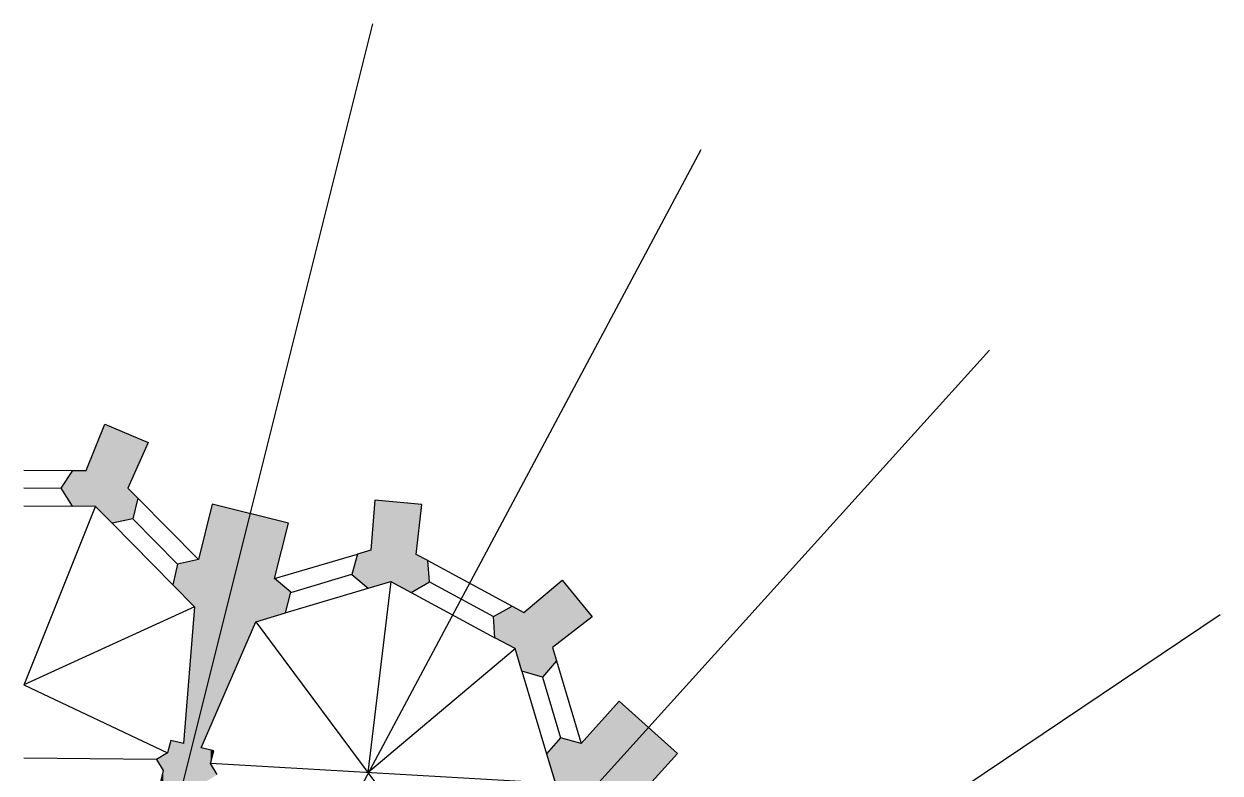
# Model space of a CAD drawing. Extents: x 309 to 370, y -277 to -28.
# Drawn here: x 339.47 to 366.63, y -241.52 to -224.51 of the extents above; entities that cross this region are included whole.
import ezdxf

# ---------------------------------------------------------------- set-up
doc = ezdxf.new("R2010")
doc.units = 0
for name, color, linetype in [('BASE_PLAN', 7, 'CONTINUOUS'), ('LINE_OF_SYMMETRY', 7, 'CONTINUOUS'), ('POCHE', 7, 'CONTINUOUS'), ('VAULT_LINES', 7, 'CONTINUOUS')]:
    doc.layers.add(name, color=color, linetype=linetype)

# ---------------------------------------------------------------- blocks, each defined once
blk = doc.blocks.new('*U60')
at = {"layer": 'POCHE', "linetype": 'CONTINUOUS', "extrusion": (0, 0, -1)}
for points in [[(-341.31, -235.683), (-341.31, -233.594), (-341.094, -235.465)], [(-341.094, -235.465), (-341.31, -233.594), (-341.094, -234.123)], [(-341.31, -235.683), (-341.472, -233.663), (-341.31, -233.594)], [(-341.472, -235.847), (-341.472, -233.663), (-341.31, -235.683)], [(-341.472, -235.847), (-341.831, -233.815), (-341.472, -233.663)], [(-341.831, -235.771), (-341.831, -233.815), (-341.472, -235.847)], [(-341.831, -235.051), (-342.294, -234.01), (-341.831, -233.815)], [(-341.094, -235.465), (-341.094, -234.123), (-340.88, -235.463)], [(-340.88, -235.463), (-341.094, -234.123), (-340.88, -234.65)], [(-340.574, -235.461), (-340.574, -234.658), (-340.317, -235.052)], [(-340.58, -235.461), (-340.58, -234.648), (-340.574, -235.461)], [(-340.574, -235.461), (-340.58, -234.648), (-340.574, -234.658)], [(-340.58, -235.461), (-340.88, -234.65), (-340.58, -234.648)], [(-340.88, -235.463), (-340.88, -234.65), (-340.58, -235.461)], [(-341.831, -235.771), (-341.945, -235.167), (-341.831, -235.051)], [(-341.945, -235.747), (-341.945, -235.167), (-341.831, -235.771)], [(-341.945, -235.747), (-342.054, -235.277), (-341.945, -235.167)]]:
    blk.add_solid(points, dxfattribs=at)
blk = doc.blocks.new('*U61')
at = {"layer": 'POCHE', "linetype": 'CONTINUOUS', "extrusion": (0, 0, -1)}
for points in [[(-347.437, -237.276), (-347.437, -235.319), (-347.346, -237.303)], [(-347.346, -237.303), (-347.437, -235.319), (-347.346, -236.455)], [(-347.437, -237.276), (-347.801, -235.354), (-347.437, -235.319)], [(-347.801, -237.168), (-347.801, -235.354), (-347.437, -237.276)], [(-347.801, -237.168), (-348.259, -235.398), (-347.801, -235.354)], [(-348.259, -237.415), (-348.259, -235.398), (-347.801, -237.168)], [(-348.259, -237.415), (-348.374, -235.409), (-348.259, -235.398)], [(-348.374, -237.349), (-348.374, -235.409), (-348.259, -237.415)], [(-348.374, -236.553), (-348.501, -235.421), (-348.374, -235.409)], [(-347.285, -237.321), (-347.285, -236.473), (-347.04, -237.116)], [(-347.04, -237.116), (-347.285, -236.473), (-347.04, -236.545)], [(-347.346, -237.303), (-347.346, -236.455), (-347.285, -237.321)], [(-347.285, -237.321), (-347.346, -236.455), (-347.285, -236.473)], [(-347.04, -237.116), (-347.04, -236.545), (-346.915, -237.011)], [(-348.374, -237.349), (-348.636, -236.694), (-348.374, -236.553)], [(-348.636, -237.199), (-348.636, -236.694), (-348.374, -237.349)], [(-348.636, -237.199), (-348.678, -237.175), (-348.636, -236.694)]]:
    blk.add_solid(points, dxfattribs=at)
blk = doc.blocks.new('*U62')
at = {"layer": 'POCHE', "linetype": 'CONTINUOUS', "extrusion": (0, 0, -1)}
for points in [[(-351.467, -239.078), (-351.467, -237.329), (-351.24, -239.338)], [(-351.24, -239.338), (-351.467, -237.329), (-351.24, -237.519)], [(-351.693, -238.494), (-351.693, -237.141), (-351.467, -238.671)], [(-351.467, -238.671), (-351.693, -237.141), (-351.467, -237.329)], [(-351.693, -238.494), (-352.367, -237.968), (-351.693, -237.141)], [(-351.24, -239.338), (-351.24, -237.519), (-350.817, -239.218)], [(-350.817, -239.218), (-351.24, -237.519), (-350.817, -237.872)], [(-350.553, -238.655), (-350.553, -237.73), (-350.164, -238.445)], [(-350.164, -238.445), (-350.553, -237.73), (-350.164, -237.945)], [(-350.553, -238.655), (-350.622, -237.767), (-350.553, -237.73)], [(-350.622, -238.692), (-350.622, -237.767), (-350.553, -238.655)], [(-350.622, -238.692), (-350.775, -237.85), (-350.622, -237.767)], [(-350.775, -239.206), (-350.775, -237.85), (-350.622, -238.692)], [(-350.775, -239.206), (-350.817, -237.872), (-350.775, -237.85)], [(-350.817, -239.218), (-350.817, -237.872), (-350.775, -239.206)], [(-350.164, -238.445), (-350.164, -237.945), (-350.13, -237.964)], [(-351.467, -239.078), (-351.558, -238.974), (-351.467, -238.671)]]:
    blk.add_solid(points, dxfattribs=at)
blk = doc.blocks.new('*U63')
at = {"layer": 'POCHE', "linetype": 'CONTINUOUS', "extrusion": (0, 0, -1)}
for points in [[(-352.987, -242.781), (-352.987, -239.887), (-352.597, -242.709)], [(-352.597, -242.709), (-352.987, -239.887), (-352.597, -240.318)], [(-352.987, -242.781), (-353.292, -240.161), (-352.987, -239.887)], [(-352.597, -242.709), (-352.597, -240.318), (-352.117, -243.092)], [(-352.117, -243.092), (-352.597, -240.318), (-352.117, -240.85)], [(-353.292, -242.837), (-353.292, -240.161), (-352.987, -242.781)], [(-353.292, -242.837), (-353.441, -240.295), (-353.292, -240.161)], [(-353.441, -242.678), (-353.441, -240.295), (-353.292, -242.837)], [(-353.441, -242.038), (-353.649, -240.481), (-353.441, -240.295)], [(-353.649, -241.808), (-353.649, -240.481), (-353.441, -242.038)], [(-353.649, -241.808), (-354.311, -241.075), (-353.649, -240.481)], [(-351.535, -241.756), (-351.535, -240.851), (-351.334, -241.081)], [(-351.651, -243.463), (-351.651, -240.718), (-351.535, -243.556)], [(-351.535, -243.556), (-351.651, -240.718), (-351.535, -240.851)], [(-351.651, -243.463), (-352.117, -240.85), (-351.651, -240.718)], [(-352.117, -243.092), (-352.117, -240.85), (-351.651, -243.463)], [(-351.535, -243.556), (-351.535, -241.756), (-350.157, -244.655)], [(-350.157, -244.655), (-351.535, -241.756), (-350.157, -243.896)], [(-353.441, -242.678), (-353.622, -242.485), (-353.441, -242.038)], [(-350.157, -245.364), (-350.157, -243.896), (-349.9, -245.378)], [(-349.9, -245.378), (-350.157, -243.896), (-349.9, -244.295)], [(-349.432, -245.402), (-349.432, -244.399), (-349.19, -245.415)], [(-349.19, -245.415), (-349.432, -244.399), (-349.19, -244.411)], [(-349.484, -245.399), (-349.484, -244.341), (-349.432, -245.402)], [(-349.432, -245.402), (-349.484, -244.341), (-349.432, -244.399)], [(-349.629, -245.529), (-349.629, -244.181), (-349.484, -245.399)], [(-349.484, -245.399), (-349.629, -244.181), (-349.484, -244.341)], [(-349.629, -245.529), (-349.703, -244.247), (-349.629, -244.181)], [(-349.703, -245.596), (-349.703, -244.247), (-349.629, -245.529)], [(-349.703, -245.596), (-349.848, -244.377), (-349.703, -244.247)], [(-349.848, -245.436), (-349.848, -244.377), (-349.703, -245.596)], [(-349.9, -245.378), (-349.9, -244.295), (-349.848, -245.436)], [(-349.848, -245.436), (-349.9, -244.295), (-349.848, -244.377)], [(-349.153, -244.707), (-349.153, -244.413), (-349.138, -244.414)], [(-349.175, -245.122), (-349.175, -244.412), (-349.153, -245.102)], [(-349.153, -245.102), (-349.175, -244.412), (-349.153, -244.413)], [(-349.19, -245.415), (-349.19, -244.411), (-349.175, -245.122)], [(-349.175, -245.122), (-349.19, -244.411), (-349.175, -244.412)], [(-350.157, -245.364), (-350.179, -244.674), (-350.157, -244.655)], [(-349.153, -245.102), (-349.153, -244.707), (-348.956, -244.925)], [(-350.179, -245.363), (-350.179, -244.674), (-350.157, -245.364)], [(-350.179, -245.069), (-350.376, -244.851), (-350.179, -244.674)], [(-350.179, -245.363), (-350.194, -245.362), (-350.179, -245.069)]]:
    blk.add_solid(points, dxfattribs=at)
blk = doc.blocks.new('*U65')
at = {"layer": 'POCHE', "linetype": 'CONTINUOUS', "extrusion": (0, 0, -1)}
for points in [[(-343.746, -240.366), (-343.746, -235.415), (-343.494, -240.947)], [(-343.494, -240.947), (-343.746, -235.415), (-343.494, -236.42)], [(-343.746, -240.366), (-344.61, -235.629), (-343.746, -235.415)], [(-344.61, -238.368), (-344.61, -235.629), (-343.746, -240.366)], [(-344.61, -238.368), (-344.731, -235.659), (-344.61, -235.629)], [(-344.731, -238.088), (-344.731, -235.659), (-344.61, -238.368)], [(-344.731, -238.088), (-345.16, -235.766), (-344.731, -235.659)], [(-345.16, -237.954), (-345.16, -235.766), (-344.731, -238.088)], [(-345.16, -237.101), (-345.475, -235.844), (-345.16, -235.766)], [(-343.494, -241.98), (-343.494, -236.42), (-343.431, -241.964)], [(-343.431, -241.964), (-343.494, -236.42), (-343.431, -236.672)], [(-342.958, -237.352), (-342.958, -236.772), (-342.849, -237.242)], [(-343.345, -237.744), (-343.345, -236.69), (-342.958, -237.352)], [(-342.958, -237.352), (-343.345, -236.69), (-342.958, -236.772)], [(-343.431, -241.964), (-343.431, -236.672), (-343.345, -241.943)], [(-343.345, -241.943), (-343.431, -236.672), (-343.345, -236.69)], [(-345.16, -237.954), (-345.405, -237.306), (-345.16, -237.101)], [(-345.405, -237.877), (-345.405, -237.306), (-345.16, -237.954)], [(-345.405, -237.877), (-345.531, -237.411), (-345.405, -237.306)], [(-343.345, -241.943), (-343.345, -237.744), (-343.251, -241.919)], [(-343.251, -241.919), (-343.345, -237.744), (-343.251, -238.889)], [(-343.251, -241.919), (-343.251, -238.889), (-343.09, -242.016)], [(-343.09, -242.016), (-343.251, -238.889), (-343.09, -240.847)], [(-342.804, -241.808), (-342.804, -240.776), (-342.733, -241.791)], [(-342.733, -241.791), (-342.804, -240.776), (-342.733, -241.061)], [(-342.804, -241.808), (-342.847, -240.786), (-342.804, -240.776)], [(-342.847, -241.819), (-342.847, -240.786), (-342.804, -241.808)], [(-342.847, -241.819), (-342.998, -240.824), (-342.847, -240.786)], [(-342.998, -242.071), (-342.998, -240.824), (-342.847, -241.819)], [(-342.998, -242.071), (-343.09, -240.847), (-342.998, -240.824)], [(-343.09, -242.016), (-343.09, -240.847), (-342.998, -242.071)], [(-342.632, -241.463), (-342.632, -241.121), (-342.48, -241.212)], [(-342.733, -241.791), (-342.733, -241.061), (-342.632, -241.766)], [(-342.632, -241.766), (-342.733, -241.061), (-342.632, -241.121)], [(-343.494, -241.98), (-343.537, -240.958), (-343.494, -240.947)], [(-343.537, -241.99), (-343.537, -240.958), (-343.494, -241.98)], [(-343.537, -241.99), (-343.608, -240.976), (-343.537, -240.958)], [(-343.608, -241.706), (-343.608, -240.976), (-343.537, -241.99)], [(-343.608, -241.706), (-343.709, -241.001), (-343.608, -240.976)], [(-343.709, -241.645), (-343.709, -241.001), (-343.608, -241.706)], [(-343.709, -241.303), (-343.78, -241.018), (-343.709, -241.001)], [(-343.709, -241.645), (-343.86, -241.555), (-343.709, -241.303)], [(-342.632, -241.766), (-342.632, -241.463), (-342.561, -241.748)]]:
    blk.add_solid(points, dxfattribs=at)

msp = doc.modelspace()

# ---------------------------------------------------------------- linework, layer by layer
at = {"layer": 'BASE_PLAN'}
for p, q in [((340.88, -234.65), (341.31, -233.594)), ((341.31, -233.594), (342.294, -234.01)), ((342.294, -234.01), (341.831, -235.051)), ((339.47, -234.639), (340.58, -234.648)), ((340.317, -235.052), (340.58, -234.648)), ((340.58, -234.648), (340.88, -234.65)), ((339.47, -235.045), (340.317, -235.052)), ((340.574, -235.461), (340.317, -235.052)), ((341.831, -235.051), (342.054, -235.277)), ((342.054, -235.277), (341.945, -235.747)), ((342.054, -235.277), (343.431, -236.672)), ((343.746, -235.415), (343.431, -236.672)), ((345.475, -235.844), (343.746, -235.415)), ((347.437, -235.319), (347.346, -236.455)), ((348.501, -235.421), (347.437, -235.319)), ((348.374, -236.553), (348.501, -235.421)), ((339.47, -235.452), (340.574, -235.461)), ((341.094, -235.465), (340.574, -235.461)), ((341.472, -235.847), (341.094, -235.465)), ((341.945, -235.747), (341.472, -235.847)), ((341.472, -235.847), (342.849, -237.242)), ((341.945, -235.747), (342.958, -236.772)), ((345.16, -237.101), (345.475, -235.844)), ((347.346, -236.455), (347.04, -236.545)), ((342.958, -236.772), (342.849, -237.242)), ((343.431, -236.672), (342.958, -236.772)), ((345.16, -237.101), (347.04, -236.545)), ((347.04, -236.545), (346.915, -237.011)), ((348.636, -236.694), (348.374, -236.553)), ((348.636, -236.694), (350.553, -237.73)), ((348.678, -237.175), (348.636, -236.694)), ((345.529, -237.416), (346.916, -237.006)), ((346.915, -237.011), (347.285, -237.321)), ((342.849, -237.242), (343.345, -237.744)), ((345.531, -237.411), (345.16, -237.101)), ((345.399, -237.879), (347.285, -237.321)), ((347.285, -237.321), (347.801, -237.168)), ((347.801, -237.168), (348.259, -237.415)), ((348.259, -237.415), (348.678, -237.175)), ((348.674, -237.177), (350.13, -237.964)), ((350.817, -237.872), (351.693, -237.141)), ((351.693, -237.141), (352.367, -237.968)), ((345.405, -237.877), (345.531, -237.411)), ((348.259, -237.415), (350.164, -238.445)), ((343.345, -237.744), (343.09, -240.847)), ((344.731, -238.088), (345.405, -237.877)), ((350.13, -237.964), (350.553, -237.73)), ((350.553, -237.73), (350.817, -237.872)), ((343.494, -240.947), (344.731, -238.088)), ((350.164, -238.445), (350.13, -237.964)), ((352.367, -237.968), (351.467, -238.671)), ((350.622, -238.692), (350.164, -238.445)), ((350.775, -239.206), (350.622, -238.692)), ((351.467, -238.671), (351.558, -238.974)), ((351.24, -239.338), (350.775, -239.206)), ((350.775, -239.206), (351.334, -241.081)), ((351.558, -238.974), (351.24, -239.338)), ((351.558, -238.974), (352.117, -240.85)), ((351.24, -239.338), (351.651, -240.718)), ((352.987, -239.887), (352.117, -240.85)), ((354.311, -241.075), (352.987, -239.887)), ((342.804, -240.776), (342.733, -241.061)), ((343.09, -240.847), (342.804, -240.776)), ((351.651, -240.718), (351.334, -241.081)), ((352.117, -240.85), (351.651, -240.718)), ((342.733, -241.061), (342.48, -241.212)), ((343.78, -241.018), (343.494, -240.947)), ((343.709, -241.303), (343.78, -241.018)), ((351.334, -241.081), (351.535, -241.756)), ((353.441, -242.038), (354.311, -241.075)), ((342.48, -241.212), (342.632, -241.463)), ((343.86, -241.555), (343.709, -241.303)), ((342.632, -241.463), (342.561, -241.748))]:
    msp.add_line(p, q, dxfattribs=at)
at = {"layer": 'LINE_OF_SYMMETRY'}
for q in [(347.394, -224.507), (354.848, -227.357), (361.388, -231.919), (366.625, -237.922)]:
    msp.add_line((339.47, -256.169), q, dxfattribs=at)
at = {"layer": 'VAULT_LINES'}
for p, q in [((339.472, -239.516), (341.094, -235.465)), ((347.801, -237.168), (347.28, -241.51)), ((343.345, -237.744), (339.47, -239.517)), ((344.731, -238.088), (349.432, -244.399)), ((347.28, -241.51), (350.622, -238.692)), ((339.47, -239.511), (339.472, -239.516)), ((339.47, -239.515), (342.733, -241.061)), ((342.48, -241.212), (339.47, -241.183)), ((351.535, -241.756), (343.709, -241.303))]:
    msp.add_line(p, q, dxfattribs=at)

# ---------------------------------------------------------------- block references
at = {"layer": 'POCHE'}
for name in ['*U60', '*U65', '*U61', '*U62', '*U63']:
    msp.add_blockref(name, (0, 0), dxfattribs=at)

doc.saveas('drawing.dxf')
